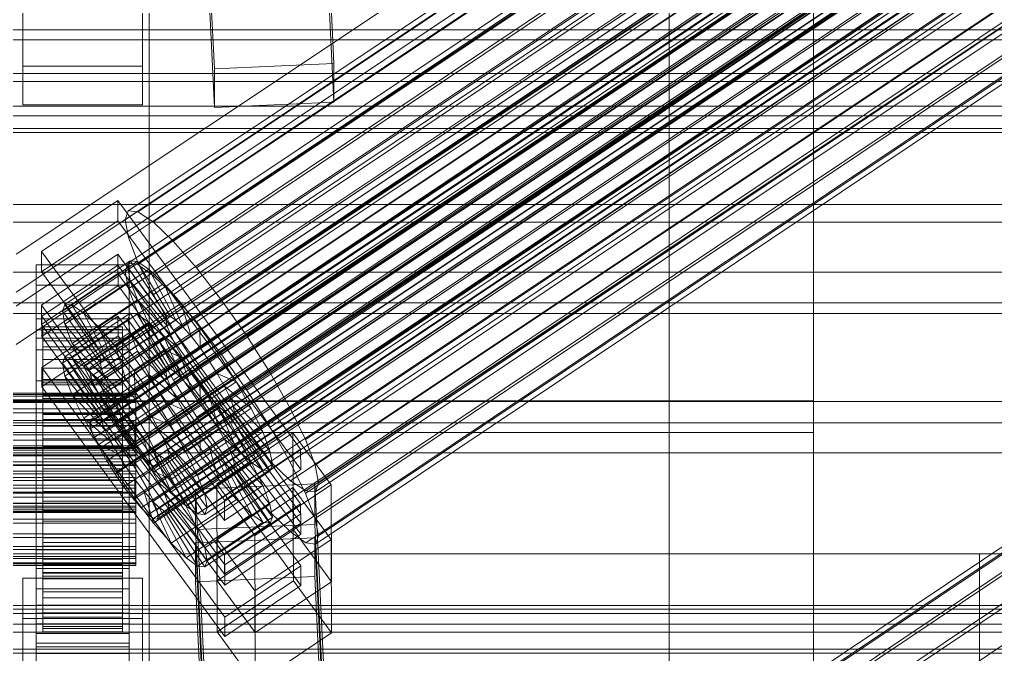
# Model space of a CAD drawing. Header units: millimetres. Extents: x -1970 to 34302, y -65268 to 6837.
# Drawn here: x 130.5 to 277.4, y -33015.2 to -32919.6 of the extents above; entities that cross this region are included whole.
import ezdxf

# ---------------------------------------------------------------- set-up
doc = ezdxf.new("R2010")
doc.units = ezdxf.units.MM
for name, color, linetype, lineweight in [('frontal_adapter-mix', 7, 'Continuous', 0), ('frontal_C01', 7, 'Continuous', 0), ('frontal_C01-mix', 7, 'Continuous', 0), ('frontal_C02', 7, 'Continuous', 0), ('frontal_mezcladora', 7, 'Continuous', 0)]:
    doc.layers.add(name, color=color, linetype=linetype, lineweight=lineweight)

msp = doc.modelspace()

# ---------------------------------------------------------------- linework, layer by layer
at = {"layer": 'frontal_adapter-mix'}
for p, q in [((-150, -33000), (150, -33000)), ((150, -33000), (150, -33050))]:
    msp.add_line(p, q, dxfattribs=at)
at = {"layer": 'frontal_C01'}
for p, q in [((250, -35586.788), (250, -32681.31)), ((250, -32686.07), (250, -35591.549)), ((146.872, -32948.396), (331.181, -32825.398)), ((148.32, -32948.511), (332.629, -32825.513)), ((146.383, -32949.722), (330.692, -32826.724)), ((150.629, -32950.058), (334.938, -32827.06)), ((141.045, -32972.355), (354.844, -32829.677)), ((141.218, -32971.885), (355.017, -32829.207)), ((141.731, -32971.926), (355.53, -32829.248)), ((142.549, -32972.474), (356.348, -32829.796)), ((146.887, -32952.398), (331.197, -32829.4)), ((153.641, -32952.933), (337.95, -32829.935)), ((141.224, -32973.303), (355.022, -32830.625)), ((143.617, -32973.493), (357.415, -32830.815)), ((141.742, -32974.665), (355.541, -32831.987)), ((144.861, -32974.912), (358.659, -32832.235)), ((142.565, -32976.348), (356.363, -32833.67)), ((359.995, -32833.958), (146.196, -32976.636)), ((148.35, -32956.242), (332.659, -32833.244)), ((157.152, -32956.94), (341.461, -32833.942)), ((143.635, -32978.238), (357.434, -32835.56)), ((147.533, -32978.547), (361.332, -32835.869)), ((144.881, -32980.205), (358.68, -32837.527)), ((148.779, -32980.514), (362.578, -32837.836)), ((150.672, -32960.992), (334.981, -32837.994)), ((345.231, -32838.806), (160.922, -32961.805)), ((146.218, -32982.115), (360.017, -32839.437)), ((149.85, -32982.403), (363.648, -32839.725)), ((147.554, -32983.839), (361.352, -32841.161)), ((150.672, -32984.086), (364.471, -32841.408)), ((148.798, -32985.258), (362.596, -32842.58)), ((151.191, -32985.448), (364.989, -32842.77)), ((153.694, -32966.324), (338.003, -32843.326)), ((149.865, -32986.277), (363.664, -32843.599)), ((150.683, -32986.825), (364.482, -32844.148)), ((151.196, -32986.866), (364.995, -32844.188)), ((151.369, -32986.396), (365.168, -32843.718)), ((164.693, -32967.196), (349.002, -32844.198)), ((157.211, -32971.875), (341.52, -32848.877)), ((168.21, -32972.747), (352.519, -32849.749)), ((160.982, -32977.267), (345.291, -32854.269)), ((171.232, -32978.08), (355.541, -32855.081)), ((164.752, -32982.132), (349.061, -32859.134)), ((173.554, -32982.83), (357.863, -32859.831)), ((168.263, -32986.138), (352.572, -32863.14)), ((175.016, -32986.674), (359.326, -32863.675)), ((171.275, -32989.013), (355.584, -32866.015)), ((175.521, -32989.35), (359.83, -32866.352)), ((173.584, -32990.561), (357.893, -32867.563)), ((175.032, -32990.675), (359.341, -32867.677)), ((228.298, -32889.321), (130, -32954.92)), ((228.298, -33070.972), (228.298, -32889.321)), ((130, -32960.639), (228.298, -32895.04)), ((228.298, -32895.04), (228.298, -33076.691)), ((425, -32922.624), (-425, -32922.624)), ((450, -32928.902), (-450, -32928.902)), ((-425, -32934.055), (425, -32934.055)), ((133.809, -32954.495), (145.277, -32946.842)), ((145.277, -32946.842), (145.289, -32949.886)), ((145.277, -32946.842), (172.809, -32984.286)), ((146.383, -32949.722), (146.872, -32948.396)), ((146.872, -32948.396), (148.32, -32948.511)), ((148.32, -32948.511), (150.629, -32950.058)), ((450, -32950.066), (-450, -32950.066)), ((145.289, -32949.886), (133.821, -32957.539)), ((172.821, -32987.329), (145.289, -32949.886)), ((146.887, -32952.398), (146.383, -32949.722)), ((150.629, -32950.058), (153.641, -32952.933)), ((148.35, -32956.242), (146.887, -32952.398)), ((153.641, -32952.933), (157.152, -32956.94)), ((133.821, -32957.539), (133.809, -32954.495)), ((161.341, -32991.939), (133.809, -32954.495)), ((137.313, -32962.469), (147.143, -32955.909)), ((138.396, -32962.555), (148.226, -32955.995)), ((147.143, -32955.909), (146.777, -32956.901)), ((148.226, -32955.995), (147.143, -32955.909)), ((147.143, -32955.909), (152.686, -32964.232)), ((149.953, -32957.153), (148.226, -32955.995)), ((148.226, -32955.995), (153.199, -32964.273)), ((150.672, -32960.992), (148.35, -32956.242)), ((133, -32959.577), (133, -32956.533)), ((133, -32956.533), (147, -32956.533)), ((133, -33002.256), (133, -32956.533)), ((133.821, -32957.539), (161.353, -32994.983)), ((133.847, -32964.235), (145.315, -32956.582)), ((136.948, -32963.461), (146.777, -32956.901)), ((140.123, -32963.713), (149.953, -32957.153)), ((145.315, -32956.582), (145.327, -32959.626)), ((145.315, -32956.582), (172.847, -32994.026)), ((146.777, -32956.901), (152.513, -32964.702)), ((146.777, -32956.901), (147.155, -32958.903)), ((147, -32956.533), (147, -32959.577)), ((147, -32956.533), (147, -33002.256)), ((152.207, -32959.303), (149.953, -32957.153)), ((149.953, -32957.153), (154.017, -32964.821)), ((157.152, -32956.94), (160.922, -32961.805)), ((137.325, -32965.463), (147.155, -32958.903)), ((142.377, -32965.863), (152.207, -32959.303)), ((147.155, -32958.903), (152.692, -32965.65)), ((147.155, -32958.903), (148.249, -32961.778)), ((154.833, -32962.3), (152.207, -32959.303)), ((152.207, -32959.303), (155.085, -32965.84)), ((147, -32959.577), (133, -32959.577)), ((133, -32959.577), (133, -33005.299)), ((145.327, -32959.626), (133.859, -32967.279)), ((172.859, -32997.07), (145.327, -32959.626)), ((147, -33005.299), (147, -32959.577)), ((-450, -32962.241), (450, -32962.241)), ((138.419, -32968.338), (148.249, -32961.778)), ((145.003, -32968.86), (154.833, -32962.3)), ((148.249, -32961.778), (153.21, -32967.012)), ((148.249, -32961.778), (149.985, -32965.331)), ((153.694, -32966.324), (150.672, -32960.992)), ((157.653, -32965.939), (154.833, -32962.3)), ((154.833, -32962.3), (156.329, -32967.259)), ((160.922, -32961.805), (164.693, -32967.196)), ((136.948, -32963.461), (137.313, -32962.469)), ((142.683, -32971.262), (136.948, -32963.461)), ((137.325, -32965.463), (136.948, -32963.461)), ((142.856, -32970.792), (137.313, -32962.469)), ((137.313, -32962.469), (138.396, -32962.555)), ((143.369, -32970.832), (138.396, -32962.555)), ((138.396, -32962.555), (140.123, -32963.713)), ((144.188, -32971.381), (140.123, -32963.713)), ((140.123, -32963.713), (142.377, -32965.863)), ((133.859, -32967.279), (133.847, -32964.235)), ((161.379, -33001.679), (133.847, -32964.235)), ((152.513, -32964.702), (142.683, -32971.262)), ((152.686, -32964.232), (142.856, -32970.792)), ((153.199, -32964.273), (143.369, -32970.832)), ((154.017, -32964.821), (144.188, -32971.381)), ((152.513, -32964.702), (152.686, -32964.232)), ((152.692, -32965.65), (152.513, -32964.702)), ((152.686, -32964.232), (153.199, -32964.273)), ((153.199, -32964.273), (154.017, -32964.821)), ((154.017, -32964.821), (155.085, -32965.84)), ((133, -32969.317), (133, -32966.273)), ((133, -32966.273), (147, -32966.273)), ((133, -33011.996), (133, -32966.273)), ((134, -32975.844), (134, -32965.855)), ((134, -32965.855), (134, -32966.268)), ((134, -32965.855), (146, -32965.855)), ((134, -32966.735), (134, -32965.855)), ((134, -32976.04), (134, -32966.268)), ((134, -32966.268), (134, -32967.947)), ((134, -32966.268), (146, -32966.268)), ((134, -32976.261), (134, -32966.735)), ((134, -32966.735), (146, -32966.735)), ((134, -32968.849), (134, -32966.735)), ((142.862, -32972.21), (137.325, -32965.463)), ((138.419, -32968.338), (137.325, -32965.463)), ((140.156, -32971.891), (149.985, -32965.331)), ((145.255, -32972.4), (142.377, -32965.863)), ((142.377, -32965.863), (145.003, -32968.86)), ((152.692, -32965.65), (142.862, -32972.21)), ((155.085, -32965.84), (145.255, -32972.4)), ((146, -32966.268), (146, -32965.855)), ((146, -32965.855), (146, -32975.844)), ((146, -32965.855), (146, -32966.735)), ((146, -32967.947), (146, -32966.268)), ((146, -32966.268), (146, -32976.04)), ((146, -32966.735), (146, -32976.261)), ((146, -32966.735), (146, -32968.849)), ((147, -32966.273), (147, -32969.317)), ((147, -32966.273), (147, -33011.996)), ((157.653, -32965.939), (147.823, -32972.499)), ((149.985, -32965.331), (154.033, -32968.695)), ((149.985, -32965.331), (152.246, -32969.32)), ((153.21, -32967.012), (152.692, -32965.65)), ((157.211, -32971.875), (153.694, -32966.324)), ((155.085, -32965.84), (156.329, -32967.259)), ((157.665, -32968.983), (157.653, -32965.939)), ((160.474, -32969.972), (157.653, -32965.939)), ((133.859, -32967.279), (161.391, -33004.723)), ((134, -32976.835), (134, -32967.947)), ((134, -32967.947), (134, -32970.776)), ((134, -32967.947), (146, -32967.947)), ((153.21, -32967.012), (143.38, -32973.572)), ((146, -32970.776), (146, -32967.947)), ((146, -32967.947), (146, -32976.835)), ((156.329, -32967.259), (146.499, -32973.819)), ((154.033, -32968.695), (153.21, -32967.012)), ((156.329, -32967.259), (157.665, -32968.983)), ((164.693, -32967.196), (168.21, -32972.747)), ((147, -32969.317), (133, -32969.317)), ((133, -32969.317), (133, -33015.039)), ((134, -32977.262), (134, -32968.849)), ((134, -32968.849), (146, -32968.849)), ((134, -32972.052), (134, -32968.849)), ((143.38, -32973.572), (138.419, -32968.338)), ((140.156, -32971.891), (138.419, -32968.338)), ((142.416, -32975.88), (152.246, -32969.32)), ((154.033, -32968.695), (144.203, -32975.255)), ((146.499, -32973.819), (145.003, -32968.86)), ((145.003, -32968.86), (147.823, -32972.499)), ((146, -32968.849), (146, -32977.262)), ((146, -32968.849), (146, -32972.052)), ((147, -33015.039), (147, -32969.317)), ((147.835, -32975.543), (157.665, -32968.983)), ((152.246, -32969.32), (155.103, -32970.584)), ((152.246, -32969.32), (154.877, -32973.472)), ((155.103, -32970.584), (154.033, -32968.695)), ((157.665, -32968.983), (159.001, -32970.893)), ((134, -32978.175), (134, -32970.776)), ((134, -32970.776), (134, -32974.563)), ((134, -32970.776), (146, -32970.776)), ((142.856, -32970.792), (142.683, -32971.262)), ((143.369, -32970.832), (142.856, -32970.792)), ((144.188, -32971.381), (143.369, -32970.832)), ((155.103, -32970.584), (145.274, -32977.144)), ((146, -32974.563), (146, -32970.776)), ((146, -32970.776), (146, -32978.175)), ((159.001, -32970.893), (149.171, -32977.453)), ((150.644, -32976.532), (160.474, -32969.972)), ((156.35, -32972.551), (155.103, -32970.584)), ((160.474, -32969.972), (159.001, -32970.893)), ((159.001, -32970.893), (160.247, -32972.86)), ((163.105, -32974.125), (160.474, -32969.972)), ((134, -32978.779), (134, -32972.052)), ((134, -32972.052), (146, -32972.052)), ((134, -32976.125), (134, -32972.052)), ((144.203, -32975.255), (140.156, -32971.891)), ((142.416, -32975.88), (140.156, -32971.891)), ((141.045, -32972.355), (141.218, -32971.885)), ((141.224, -32973.303), (141.045, -32972.355)), ((141.218, -32971.885), (141.731, -32971.926)), ((141.731, -32971.926), (142.549, -32972.474)), ((142.549, -32972.474), (143.617, -32973.493)), ((142.683, -32971.262), (142.862, -32972.21)), ((142.862, -32972.21), (143.38, -32973.572)), ((145.255, -32972.4), (144.188, -32971.381)), ((146.499, -32973.819), (145.255, -32972.4)), ((146, -32972.052), (146, -32978.779)), ((146, -32972.052), (146, -32976.125)), ((156.35, -32972.551), (146.52, -32979.111)), ((147.823, -32972.499), (147.835, -32975.543)), ((147.823, -32972.499), (150.644, -32976.532)), ((154.877, -32973.472), (156.35, -32972.551)), ((157.686, -32974.462), (156.35, -32972.551)), ((160.982, -32977.267), (157.211, -32971.875)), ((141.742, -32974.665), (141.224, -32973.303)), ((143.38, -32973.572), (144.203, -32975.255)), ((143.617, -32973.493), (144.861, -32974.912)), ((145.047, -32980.032), (154.877, -32973.472)), ((147.835, -32975.543), (146.499, -32973.819)), ((160.247, -32972.86), (150.417, -32979.42)), ((153.275, -32980.685), (163.105, -32974.125)), ((154.877, -32973.472), (157.698, -32977.505)), ((163.105, -32974.125), (160.247, -32972.86)), ((160.247, -32972.86), (161.318, -32974.75)), ((165.365, -32978.113), (163.105, -32974.125)), ((168.21, -32972.747), (171.232, -32978.08)), ((134, -32979.969), (134, -32974.563)), ((134, -32974.563), (134, -32979.051)), ((134, -32974.563), (146, -32974.563)), ((142.565, -32976.348), (141.742, -32974.665)), ((144.203, -32975.255), (145.274, -32977.144)), ((144.861, -32974.912), (146.196, -32976.636)), ((146, -32979.051), (146, -32974.563)), ((146, -32974.563), (146, -32979.969)), ((149.171, -32977.453), (147.835, -32975.543)), ((157.686, -32974.462), (147.856, -32981.022)), ((161.318, -32974.75), (151.488, -32981.31)), ((157.698, -32977.505), (157.686, -32974.462)), ((159.022, -32976.185), (157.686, -32974.462)), ((165.365, -32978.113), (161.318, -32974.75)), ((161.318, -32974.75), (162.14, -32976.433)), ((-148, -32975.844), (148, -32975.844)), ((-148, -32976.04), (148, -32976.04)), ((-148, -32976.261), (148, -32976.261)), ((-148, -32976.835), (148, -32976.835)), ((134, -32976.04), (134, -32975.844)), ((146, -32975.844), (134, -32975.844)), ((134, -32975.844), (134, -32976.261)), ((134, -32976.835), (134, -32976.04)), ((146, -32976.04), (134, -32976.04)), ((134, -32980.709), (134, -32976.125)), ((134, -32976.125), (146, -32976.125)), ((134, -32980.793), (134, -32976.125)), ((146, -32976.261), (134, -32976.261)), ((134, -32976.261), (134, -32977.262)), ((134, -32978.175), (134, -32976.835)), ((146, -32976.835), (134, -32976.835)), ((145.274, -32977.144), (142.416, -32975.88)), ((145.047, -32980.032), (142.416, -32975.88)), ((143.635, -32978.238), (142.565, -32976.348)), ((146, -32975.844), (146, -32976.04)), ((146, -32976.261), (146, -32975.844)), ((146, -32976.04), (146, -32976.835)), ((146, -32976.125), (146, -32980.709)), ((146, -32976.125), (146, -32980.793)), ((146, -32977.262), (146, -32976.261)), ((146, -32976.835), (146, -32978.175)), ((146.196, -32976.636), (147.533, -32978.547)), ((148, -32976.04), (148, -32975.844)), ((148, -32975.844), (148, -32976.261)), ((148, -32976.835), (148, -32976.04)), ((148, -32976.261), (148, -32977.262)), ((148, -32978.175), (148, -32976.835)), ((149.171, -32977.453), (150.644, -32976.532)), ((159.022, -32976.185), (149.192, -32982.745)), ((150.644, -32976.532), (153.275, -32980.685)), ((162.14, -32976.433), (152.311, -32982.993)), ((160.518, -32981.145), (159.022, -32976.185)), ((160.266, -32977.605), (159.022, -32976.185)), ((167.102, -32981.667), (162.14, -32976.433)), ((162.14, -32976.433), (162.659, -32977.795)), ((-148, -32977.262), (148, -32977.262)), ((-148, -32978.175), (148, -32978.175)), ((146, -32977.262), (134, -32977.262)), ((134, -32977.262), (134, -32978.779)), ((134, -32979.969), (134, -32978.175)), ((146, -32978.175), (134, -32978.175)), ((144.881, -32980.205), (143.635, -32978.238)), ((145.274, -32977.144), (146.52, -32979.111)), ((146, -32978.779), (146, -32977.262)), ((146, -32978.175), (146, -32979.969)), ((147.868, -32984.065), (157.698, -32977.505)), ((148, -32977.262), (148, -32978.779)), ((148, -32979.969), (148, -32978.175)), ((150.417, -32979.42), (149.171, -32977.453)), ((160.266, -32977.605), (150.436, -32984.165)), ((162.659, -32977.795), (152.829, -32984.355)), ((155.535, -32984.673), (165.365, -32978.113)), ((157.698, -32977.505), (160.518, -32981.145)), ((163.144, -32984.141), (160.266, -32977.605)), ((161.333, -32978.624), (160.266, -32977.605)), ((164.752, -32982.132), (160.982, -32977.267)), ((168.196, -32984.542), (162.659, -32977.795)), ((162.659, -32977.795), (162.837, -32978.743)), ((167.102, -32981.667), (165.365, -32978.113)), ((171.232, -32978.08), (173.554, -32982.83)), ((-148, -32978.779), (148, -32978.779)), ((-148, -32979.969), (148, -32979.969)), ((146, -32978.779), (134, -32978.779)), ((134, -32978.779), (134, -32980.709)), ((134, -32979.051), (134, -32982.094)), ((146, -32979.051), (134, -32979.051)), ((134, -32979.051), (134, -32983.932)), ((134, -32982.094), (134, -32979.969)), ((146, -32979.969), (134, -32979.969)), ((146.52, -32979.111), (145.047, -32980.032)), ((146, -32980.709), (146, -32978.779)), ((146, -32982.094), (146, -32979.051)), ((146, -32983.932), (146, -32979.051)), ((146, -32979.969), (146, -32982.094)), ((146.52, -32979.111), (147.856, -32981.022)), ((147.533, -32978.547), (148.779, -32980.514)), ((148, -32978.779), (148, -32980.709)), ((148, -32982.094), (148, -32979.969)), ((151.488, -32981.31), (150.417, -32979.42)), ((150.417, -32979.42), (153.275, -32980.685)), ((161.333, -32978.624), (151.503, -32985.184)), ((162.151, -32979.172), (152.321, -32985.732)), ((162.664, -32979.213), (152.835, -32985.773)), ((162.837, -32978.743), (153.008, -32985.303)), ((165.397, -32986.292), (161.333, -32978.624)), ((162.151, -32979.172), (161.333, -32978.624)), ((167.125, -32987.45), (162.151, -32979.172)), ((162.664, -32979.213), (162.151, -32979.172)), ((162.837, -32978.743), (162.664, -32979.213)), ((168.208, -32987.536), (162.664, -32979.213)), ((168.573, -32986.544), (162.837, -32978.743)), ((-148, -32980.709), (148, -32980.709)), ((146, -32980.709), (134, -32980.709)), ((134, -32980.709), (134, -32982.92)), ((134, -32982.92), (134, -32980.793)), ((134, -32980.793), (146, -32980.793)), ((134, -32985.736), (134, -32980.793)), ((146.218, -32982.115), (144.881, -32980.205)), ((147.868, -32984.065), (145.047, -32980.032)), ((146, -32982.92), (146, -32980.709)), ((146, -32980.793), (146, -32982.92)), ((146, -32980.793), (146, -32985.736)), ((147.856, -32981.022), (147.868, -32984.065)), ((147.856, -32981.022), (149.192, -32982.745)), ((148, -32980.709), (148, -32982.92)), ((148.779, -32980.514), (149.85, -32982.403)), ((150.688, -32987.704), (160.518, -32981.145)), ((152.311, -32982.993), (151.488, -32981.31)), ((151.488, -32981.31), (155.535, -32984.673)), ((153.275, -32980.685), (155.535, -32984.673)), ((160.518, -32981.145), (163.144, -32984.141)), ((148, -32982.094), (-148, -32982.094)), ((-148, -32982.92), (148, -32982.92)), ((134, -32982.094), (146, -32982.094)), ((134, -32984.407), (134, -32982.094)), ((146, -32982.92), (134, -32982.92)), ((134, -32982.92), (134, -32985.261)), ((146, -32982.094), (146, -32984.407)), ((146, -32985.261), (146, -32982.92)), ((147.554, -32983.839), (146.218, -32982.115)), ((148, -32984.407), (148, -32982.094)), ((148, -32982.92), (148, -32985.261)), ((149.192, -32982.745), (150.688, -32987.704)), ((149.192, -32982.745), (150.436, -32984.165)), ((149.85, -32982.403), (150.672, -32984.086)), ((157.272, -32988.226), (167.102, -32981.667)), ((160.19, -32989.466), (171.658, -32981.812)), ((168.263, -32986.138), (164.752, -32982.132)), ((168.196, -32984.542), (167.102, -32981.667)), ((171.658, -32981.812), (171.715, -32996.422)), ((171.658, -32981.812), (177.394, -32989.613)), ((173.554, -32982.83), (175.016, -32986.674)), ((-148, -32984.407), (148, -32984.407)), ((134, -32984.407), (134, -32983.932)), ((134, -32983.932), (134, -32988.875)), ((134, -32983.932), (146, -32983.932)), ((134, -32986.748), (134, -32984.407)), ((146, -32984.407), (134, -32984.407)), ((146, -32988.875), (146, -32983.932)), ((146, -32983.932), (146, -32984.407)), ((146, -32984.407), (146, -32986.748)), ((148.798, -32985.258), (147.554, -32983.839)), ((150.688, -32987.704), (147.868, -32984.065)), ((148, -32986.748), (148, -32984.407)), ((150.436, -32984.165), (153.314, -32990.701)), ((150.436, -32984.165), (151.503, -32985.184)), ((150.672, -32984.086), (151.191, -32985.448)), ((152.829, -32984.355), (152.311, -32982.993)), ((152.311, -32982.993), (157.272, -32988.226)), ((153.008, -32985.303), (152.829, -32984.355)), ((152.829, -32984.355), (158.366, -32991.102)), ((153.314, -32990.701), (163.144, -32984.141)), ((172.809, -32984.286), (161.341, -32991.939)), ((163.144, -32984.141), (165.397, -32986.292)), ((172.821, -32987.329), (172.809, -32984.286)), ((-148, -32985.261), (148, -32985.261)), ((134, -32985.261), (134, -32985.736)), ((146, -32985.261), (134, -32985.261)), ((134, -32985.261), (134, -32987.573)), ((134, -32985.736), (146, -32985.736)), ((134, -32990.617), (134, -32985.736)), ((146, -32985.736), (146, -32985.261)), ((146, -32987.573), (146, -32985.261)), ((146, -32985.736), (146, -32990.617)), ((148, -32985.261), (148, -32987.573)), ((149.865, -32986.277), (148.798, -32985.258)), ((151.191, -32985.448), (151.369, -32986.396)), ((151.503, -32985.184), (155.567, -32992.852)), ((151.503, -32985.184), (152.321, -32985.732)), ((152.321, -32985.732), (157.295, -32994.01)), ((152.321, -32985.732), (152.835, -32985.773)), ((152.835, -32985.773), (153.008, -32985.303)), ((152.835, -32985.773), (158.378, -32994.095)), ((153.008, -32985.303), (158.743, -32993.104)), ((155.535, -32984.673), (157.272, -32988.226)), ((158.366, -32991.102), (168.196, -32984.542)), ((168.573, -32986.544), (168.196, -32984.542)), ((-148, -32986.748), (148, -32986.748)), ((134, -32988.959), (134, -32986.748)), ((134, -32986.748), (134, -32988.875)), ((146, -32986.748), (134, -32986.748)), ((146, -32988.875), (146, -32986.748)), ((146, -32986.748), (146, -32988.959)), ((148, -32988.959), (148, -32986.748)), ((150.683, -32986.825), (149.865, -32986.277)), ((151.196, -32986.866), (150.683, -32986.825)), ((151.369, -32986.396), (151.196, -32986.866)), ((155.567, -32992.852), (165.397, -32986.292)), ((158.743, -32993.104), (168.573, -32986.544)), ((161.353, -32994.983), (172.821, -32987.329)), ((165.397, -32986.292), (167.125, -32987.45)), ((168.208, -32987.536), (168.573, -32986.544)), ((171.275, -32989.013), (168.263, -32986.138)), ((175.016, -32986.674), (175.521, -32989.35)), ((-148, -32987.573), (148, -32987.573)), ((134, -32987.573), (134, -32990.617)), ((146, -32987.573), (134, -32987.573)), ((134, -32987.573), (134, -32989.699)), ((146, -32990.617), (146, -32987.573)), ((146, -32989.699), (146, -32987.573)), ((148, -32987.573), (148, -32989.699)), ((153.314, -32990.701), (150.688, -32987.704)), ((157.272, -32988.226), (158.366, -32991.102)), ((157.295, -32994.01), (167.125, -32987.45)), ((158.378, -32994.095), (168.208, -32987.536)), ((167.125, -32987.45), (168.208, -32987.536)), ((-148, -32988.959), (148, -32988.959)), ((-148, -32989.699), (148, -32989.699)), ((134, -32988.875), (134, -32993.542)), ((134, -32988.875), (146, -32988.875)), ((134, -32990.888), (134, -32988.959)), ((134, -32988.959), (134, -32993.542)), ((146, -32988.959), (134, -32988.959)), ((134, -32989.699), (134, -32995.104)), ((146, -32989.699), (134, -32989.699)), ((134, -32989.699), (134, -32991.493)), ((146, -32993.542), (146, -32988.875)), ((146, -32993.542), (146, -32988.959)), ((146, -32988.959), (146, -32990.888)), ((146, -32995.104), (146, -32989.699)), ((146, -32991.493), (146, -32989.699)), ((148, -32990.888), (148, -32988.959)), ((148, -32989.699), (148, -32991.493)), ((156.962, -32990.295), (174.943, -32989.504)), ((156.962, -32996.384), (156.962, -32990.295)), ((159.83, -33049.437), (156.962, -32990.295)), ((160.247, -33004.076), (160.19, -32989.466)), ((165.926, -32997.266), (160.19, -32989.466)), ((177.394, -32989.613), (165.926, -32997.266)), ((173.584, -32990.561), (171.275, -32989.013)), ((174.943, -32989.504), (174.943, -32995.593)), ((174.943, -32989.504), (177.811, -33048.646)), ((175.521, -32989.35), (175.032, -32990.675)), ((177.451, -33004.223), (177.394, -32989.613)), ((-148, -32990.888), (148, -32990.888)), ((-148, -32991.493), (148, -32991.493)), ((134, -32990.617), (146, -32990.617)), ((134, -32995.104), (134, -32990.617)), ((134, -32992.406), (134, -32990.888)), ((134, -32990.888), (134, -32997.616)), ((146, -32990.888), (134, -32990.888)), ((134, -32991.493), (134, -32998.891)), ((146, -32991.493), (134, -32991.493)), ((134, -32991.493), (134, -32992.833)), ((146, -32990.617), (146, -32995.104)), ((146, -32997.616), (146, -32990.888)), ((146, -32990.888), (146, -32992.406)), ((146, -32998.891), (146, -32991.493)), ((146, -32992.833), (146, -32991.493)), ((148, -32992.406), (148, -32990.888)), ((148, -32991.493), (148, -32992.833)), ((155.567, -32992.852), (153.314, -32990.701)), ((158.366, -32991.102), (158.743, -32993.104)), ((175.032, -32990.675), (173.584, -32990.561)), ((-148, -32992.406), (148, -32992.406)), ((-148, -32992.833), (148, -32992.833)), ((134, -32993.407), (134, -32992.406)), ((134, -32992.406), (134, -33000.819)), ((146, -32992.406), (134, -32992.406)), ((134, -32992.833), (134, -33001.721)), ((146, -32992.833), (134, -32992.833)), ((134, -32992.833), (134, -32993.628)), ((146, -33000.819), (146, -32992.406)), ((146, -32992.406), (146, -32993.407)), ((146, -33001.721), (146, -32992.833)), ((146, -32993.628), (146, -32992.833)), ((148, -32993.407), (148, -32992.406)), ((148, -32992.833), (148, -32993.628)), ((157.295, -32994.01), (155.567, -32992.852)), ((158.743, -32993.104), (158.378, -32994.095)), ((161.341, -32991.939), (161.353, -32994.983)), ((-148, -32993.407), (148, -32993.407)), ((-148, -32993.628), (148, -32993.628)), ((-148, -32993.824), (148, -32993.824)), ((134, -32993.824), (134, -32993.407)), ((134, -32993.407), (134, -33002.932)), ((146, -32993.407), (134, -32993.407)), ((134, -32993.542), (134, -32997.616)), ((134, -32993.542), (146, -32993.542)), ((134, -32993.628), (134, -33003.399)), ((146, -32993.628), (134, -32993.628)), ((134, -32993.628), (134, -32993.824)), ((134, -32993.824), (134, -33003.812)), ((146, -32993.824), (134, -32993.824)), ((146, -33002.932), (146, -32993.407)), ((146, -32993.407), (146, -32993.824)), ((146, -32997.616), (146, -32993.542)), ((146, -33003.399), (146, -32993.628)), ((146, -32993.824), (146, -32993.628)), ((146, -33003.812), (146, -32993.824)), ((148, -32993.824), (148, -32993.407)), ((148, -32993.628), (148, -32993.824)), ((158.378, -32994.095), (157.295, -32994.01)), ((172.847, -32994.026), (161.379, -33001.679)), ((172.859, -32997.07), (172.847, -32994.026)), ((134, -32995.104), (146, -32995.104)), ((134, -32998.891), (134, -32995.104)), ((146, -32995.104), (146, -32998.891)), ((174.943, -32995.593), (156.962, -32996.384)), ((177.811, -33054.735), (174.943, -32995.593)), ((134, -32997.616), (134, -33000.819)), ((134, -32997.616), (146, -32997.616)), ((146, -33000.819), (146, -32997.616)), ((159.83, -33055.526), (156.962, -32996.384)), ((171.715, -32996.422), (160.247, -33004.076)), ((161.391, -33004.723), (172.859, -32997.07)), ((165.926, -32997.266), (165.983, -33011.876)), ((177.451, -33004.223), (171.715, -32996.422)), ((134, -32998.891), (146, -32998.891)), ((134, -33001.721), (134, -32998.891)), ((146, -32998.891), (146, -33001.721)), ((133, -33014.047), (133, -32999.437)), ((133, -32999.437), (147, -32999.437)), ((133, -33008.963), (133, -32999.437)), ((147, -32999.437), (147, -33014.047)), ((147, -32999.437), (147, -33008.963)), ((134, -33000.819), (134, -33002.932)), ((134, -33000.819), (146, -33000.819)), ((134, -33001.721), (146, -33001.721)), ((134, -33003.399), (134, -33001.721)), ((146, -33002.932), (146, -33000.819)), ((146, -33001.721), (146, -33003.399)), ((161.379, -33001.679), (161.391, -33004.723)), ((147, -33002.256), (133, -33002.256)), ((133, -33002.256), (133, -33005.299)), ((134, -33002.932), (134, -33003.812)), ((134, -33002.932), (146, -33002.932)), ((134, -33003.399), (146, -33003.399)), ((134, -33003.812), (134, -33003.399)), ((146, -33003.812), (146, -33002.932)), ((146, -33003.399), (146, -33003.812)), ((147, -33005.299), (147, -33002.256)), ((131, -33009.786), (131, -33003.699)), ((131, -33003.699), (149, -33003.699)), ((131, -33049.04), (131, -33003.699)), ((134, -33003.812), (146, -33003.812)), ((149, -33003.699), (149, -33009.786)), ((149, -33003.699), (149, -33049.04)), ((160.247, -33004.076), (165.983, -33011.876)), ((165.983, -33011.876), (177.451, -33004.223)), ((133, -33005.299), (147, -33005.299)), ((-311.15, -33007.822), (311.15, -33007.822)), ((-311.15, -33008.375), (311.15, -33008.375)), ((-311.15, -33008.999), (311.15, -33008.999)), ((147, -33008.963), (133, -33008.963)), ((133, -33008.963), (133, -33023.573)), ((147, -33023.573), (147, -33008.963)), ((-311.15, -33010.618), (311.15, -33010.618)), ((149, -33009.786), (131, -33009.786)), ((131, -33055.128), (131, -33009.786)), ((149, -33055.128), (149, -33009.786)), ((-311.15, -33011.824), (311.15, -33011.824)), ((147, -33011.996), (133, -33011.996)), ((133, -33011.996), (133, -33015.039)), ((147, -33015.039), (147, -33011.996)), ((-311.15, -33014.401), (311.15, -33014.401)), ((147, -33014.047), (133, -33014.047)), ((133, -33014.047), (133, -33023.573)), ((133, -33015.039), (147, -33015.039)), ((147, -33023.573), (147, -33014.047))]:
    msp.add_line(p, q, dxfattribs=at)
at = {"layer": 'frontal_C01-mix'}
for p, q in [((150, -32744.944), (150, -33000)), ((150, -33000), (-150, -33000))]:
    msp.add_line(p, q, dxfattribs=at)
at = {"layer": 'frontal_C02'}
for p, q in [((146.872, -32956.276), (331.181, -32832.792)), ((148.32, -32956.473), (332.629, -32832.989)), ((146.383, -32957.519), (330.692, -32834.035)), ((150.629, -32958.097), (334.938, -32834.613)), ((141.045, -32980.242), (354.844, -32837.001)), ((141.218, -32979.802), (355.017, -32836.56)), ((141.731, -32979.872), (355.53, -32836.63)), ((142.549, -32980.447), (356.348, -32837.206)), ((146.887, -32960.119), (331.197, -32836.635)), ((141.224, -32981.163), (355.022, -32837.922)), ((143.617, -32981.489), (357.415, -32838.247)), ((153.641, -32961.037), (337.95, -32837.553)), ((141.742, -32982.502), (355.541, -32839.261)), ((144.861, -32982.926), (358.659, -32839.685)), ((148.35, -32963.896), (332.659, -32840.412)), ((142.565, -32984.167), (356.363, -32840.925)), ((359.995, -32841.419), (146.196, -32984.661)), ((157.152, -32965.093), (341.461, -32841.609)), ((143.635, -32986.045), (357.434, -32842.803)), ((147.533, -32986.575), (361.332, -32843.333)), ((144.881, -32988.007), (358.68, -32844.766)), ((148.779, -32988.537), (362.578, -32845.296)), ((150.672, -32968.595), (334.981, -32845.111)), ((146.218, -32989.921), (360.017, -32846.68)), ((149.85, -32990.415), (363.648, -32847.174)), ((345.231, -32846.505), (160.922, -32969.989)), ((147.554, -32991.656), (361.352, -32848.415)), ((150.672, -32992.08), (364.471, -32848.839)), ((148.798, -32993.093), (362.596, -32849.852)), ((151.191, -32993.419), (364.989, -32850.177)), ((153.694, -32973.895), (338.003, -32850.411)), ((149.865, -32994.135), (363.664, -32850.894)), ((150.683, -32994.711), (364.482, -32851.469)), ((151.196, -32994.78), (364.995, -32851.539)), ((151.369, -32994.34), (365.168, -32851.098)), ((164.693, -32975.39), (349.002, -32851.906)), ((157.211, -32979.434), (341.52, -32855.95)), ((168.21, -32980.93), (352.519, -32857.446)), ((160.982, -32984.836), (345.291, -32861.352)), ((171.232, -32986.23), (355.541, -32862.746)), ((164.752, -32989.732), (349.061, -32866.248)), ((174.943, -32866.808), (177.811, -32926.185)), ((159.83, -32926.979), (156.962, -32867.603)), ((173.554, -32990.928), (357.863, -32867.444)), ((168.263, -32993.788), (352.572, -32870.304)), ((175.016, -32994.706), (359.326, -32871.222)), ((177.811, -32932.031), (174.943, -32872.655)), ((159.83, -32932.826), (156.962, -32873.449)), ((171.275, -32996.728), (355.584, -32873.244)), ((175.521, -32997.305), (359.83, -32873.821)), ((173.584, -32998.352), (357.893, -32874.868)), ((175.032, -32998.549), (359.341, -32875.065)), ((131, -32926.581), (131, -32881.059)), ((149, -32881.059), (149, -32926.581)), ((131, -32932.426), (131, -32886.905)), ((149, -32932.426), (149, -32886.905)), ((228.298, -32896.881), (130, -32962.739)), ((228.298, -33027.666), (228.298, -32896.881)), ((130, -32968.48), (228.298, -32902.622)), ((228.298, -32902.622), (228.298, -33033.407)), ((-425, -32921.124), (425, -32921.124)), ((149, -32926.581), (131, -32926.581)), ((131, -32926.581), (131, -32932.426)), ((149, -32932.426), (149, -32926.581)), ((177.811, -32926.185), (159.83, -32926.979)), ((159.83, -32926.979), (159.83, -32932.826)), ((177.811, -32932.031), (177.811, -32926.185)), ((300, -32927.714), (-300, -32927.714)), ((425, -32932.6), (-425, -32932.6)), ((131, -32932.426), (149, -32932.426)), ((159.83, -32932.826), (177.811, -32932.031)), ((425, -32935.971), (-425, -32935.971)), ((300, -32936.569), (-300, -32936.569)), ((-425, -32947.447), (425, -32947.447)), ((133.809, -32962.591), (145.277, -32954.908)), ((145.277, -32954.908), (145.289, -32957.831)), ((145.277, -32954.908), (172.809, -32992.501)), ((146.383, -32957.519), (146.872, -32956.276)), ((146.872, -32956.276), (148.32, -32956.473)), ((148.32, -32956.473), (150.629, -32958.097)), ((300, -32957.599), (-300, -32957.599)), ((145.289, -32957.831), (133.821, -32965.514)), ((172.821, -32995.424), (145.289, -32957.831)), ((146.887, -32960.119), (146.383, -32957.519)), ((150.629, -32958.097), (153.641, -32961.037)), ((148.35, -32963.896), (146.887, -32960.119)), ((153.641, -32961.037), (157.152, -32965.093)), ((133.821, -32965.514), (133.809, -32962.591)), ((161.341, -33000.184), (133.809, -32962.591)), ((137.313, -32970.383), (147.143, -32963.797)), ((147.143, -32963.797), (146.777, -32964.727)), ((146.872, -33087.061), (331.181, -32963.577)), ((148.226, -32963.944), (147.143, -32963.797)), ((147.143, -32963.797), (152.686, -32972.118)), ((148.32, -33087.258), (332.629, -32963.774)), ((300, -32963.86), (-300, -32963.86)), ((133, -32967.561), (133, -32964.638)), ((133, -32964.638), (147, -32964.638)), ((133, -33010.542), (133, -32964.638)), ((133.847, -32971.944), (145.315, -32964.26)), ((136.948, -32971.313), (146.777, -32964.727)), ((138.396, -32970.53), (148.226, -32963.944)), ((140.123, -32971.745), (149.953, -32965.159)), ((145.315, -32964.26), (145.327, -32967.183)), ((145.315, -32964.26), (172.847, -33001.853)), ((146.383, -33088.305), (330.692, -32964.821)), ((146.777, -32964.727), (152.513, -32972.559)), ((146.777, -32964.727), (147.155, -32966.671)), ((147, -32964.638), (147, -32967.561)), ((147, -32964.638), (147, -33010.542)), ((149.953, -32965.159), (148.226, -32963.944)), ((148.226, -32963.944), (153.199, -32972.188)), ((150.672, -32968.595), (148.35, -32963.896)), ((152.207, -32967.358), (149.953, -32965.159)), ((149.953, -32965.159), (154.017, -32972.763)), ((157.152, -32965.093), (160.922, -32969.989)), ((133.821, -32965.514), (161.353, -33003.107)), ((137.325, -32973.257), (147.155, -32966.671)), ((147.155, -32966.671), (152.692, -32973.48)), ((147.155, -32966.671), (148.249, -32969.497)), ((150.629, -33088.882), (334.938, -32965.398)), ((147, -32967.561), (133, -32967.561)), ((133, -32967.561), (133, -33013.465)), ((145.327, -32967.183), (133.859, -32974.867)), ((142.377, -32973.944), (152.207, -32967.358)), ((172.859, -33004.776), (145.327, -32967.183)), ((146.887, -33090.904), (331.197, -32967.42)), ((147, -33013.465), (147, -32967.561)), ((154.833, -32970.392), (152.207, -32967.358)), ((152.207, -32967.358), (155.085, -32973.805)), ((138.419, -32976.083), (148.249, -32969.497)), ((148.249, -32969.497), (153.21, -32974.818)), ((148.249, -32969.497), (149.985, -32973.012)), ((153.694, -32973.895), (150.672, -32968.595)), ((153.641, -33091.822), (337.95, -32968.338)), ((136.948, -32971.313), (137.313, -32970.383)), ((142.856, -32978.704), (137.313, -32970.383)), ((137.313, -32970.383), (138.396, -32970.53)), ((143.369, -32978.774), (138.396, -32970.53)), ((138.396, -32970.53), (140.123, -32971.745)), ((145.003, -32976.978), (154.833, -32970.392)), ((148.35, -33094.682), (332.659, -32971.198)), ((157.653, -32974.055), (154.833, -32970.392)), ((154.833, -32970.392), (156.329, -32975.243)), ((160.922, -32969.989), (164.693, -32975.39)), ((133.859, -32974.867), (133.847, -32971.944)), ((161.379, -33009.537), (133.847, -32971.944)), ((142.683, -32979.145), (136.948, -32971.313)), ((137.325, -32973.257), (136.948, -32971.313)), ((144.188, -32979.349), (140.123, -32971.745)), ((140.123, -32971.745), (142.377, -32973.944)), ((152.513, -32972.559), (142.683, -32979.145)), ((152.686, -32972.118), (142.856, -32978.704)), ((153.199, -32972.188), (143.369, -32978.774)), ((152.513, -32972.559), (152.686, -32972.118)), ((152.692, -32973.48), (152.513, -32972.559)), ((152.686, -32972.118), (153.199, -32972.188)), ((153.199, -32972.188), (154.017, -32972.763)), ((133, -32976.913), (133, -32973.991)), ((133, -32973.991), (147, -32973.991)), ((133, -33019.895), (133, -32973.991)), ((134, -32983.777), (134, -32973.783)), ((134, -32973.783), (134, -32974.259)), ((134, -32973.783), (146, -32973.783)), ((134, -32974.601), (134, -32973.783)), ((142.862, -32980.066), (137.325, -32973.257)), ((138.419, -32976.083), (137.325, -32973.257)), ((140.156, -32979.598), (149.985, -32973.012)), ((145.255, -32980.391), (142.377, -32973.944)), ((142.377, -32973.944), (145.003, -32976.978)), ((152.692, -32973.48), (142.862, -32980.066)), ((154.017, -32972.763), (144.188, -32979.349)), ((155.085, -32973.805), (145.255, -32980.391)), ((146, -32974.259), (146, -32973.783)), ((146, -32973.783), (146, -32983.777)), ((146, -32973.783), (146, -32974.601)), ((147, -32973.991), (147, -32976.913)), ((147, -32973.991), (147, -33019.895)), ((157.653, -32974.055), (147.823, -32980.64)), ((149.985, -32973.012), (154.033, -32976.483)), ((149.985, -32973.012), (152.246, -32976.976)), ((153.21, -32974.818), (152.692, -32973.48)), ((157.211, -32979.434), (153.694, -32973.895)), ((154.017, -32972.763), (155.085, -32973.805)), ((155.085, -32973.805), (156.329, -32975.243)), ((157.665, -32976.977), (157.653, -32974.055)), ((160.474, -32978.095), (157.653, -32974.055)), ((133.859, -32974.867), (161.391, -33012.459)), ((134, -32984.002), (134, -32974.259)), ((134, -32974.259), (134, -32975.996)), ((134, -32974.259), (146, -32974.259)), ((134, -32984.164), (134, -32974.601)), ((134, -32974.601), (146, -32974.601)), ((134, -32976.657), (134, -32974.601)), ((153.21, -32974.818), (143.38, -32981.404)), ((146, -32975.996), (146, -32974.259)), ((146, -32974.259), (146, -32984.002)), ((146, -32974.601), (146, -32984.164)), ((146, -32974.601), (146, -32976.657)), ((156.329, -32975.243), (146.499, -32981.828)), ((154.033, -32976.483), (153.21, -32974.818)), ((156.329, -32975.243), (157.665, -32976.977)), ((164.693, -32975.39), (168.21, -32980.93)), ((250, -32976.99), (-250, -32976.99)), ((147, -32976.913), (133, -32976.913)), ((133, -32976.913), (133, -33022.817)), ((134, -32984.825), (134, -32975.996)), ((134, -32975.996), (134, -32978.877)), ((134, -32975.996), (146, -32975.996)), ((134, -32985.138), (134, -32976.657)), ((134, -32976.657), (146, -32976.657)), ((134, -32979.812), (134, -32976.657)), ((143.38, -32981.404), (138.419, -32976.083)), ((140.156, -32979.598), (138.419, -32976.083)), ((142.416, -32983.562), (152.246, -32976.976)), ((154.033, -32976.483), (144.203, -32983.069)), ((146.499, -32981.828), (145.003, -32976.978)), ((145.003, -32976.978), (147.823, -32980.64)), ((146, -32978.877), (146, -32975.996)), ((146, -32975.996), (146, -32984.825)), ((146, -32976.657), (146, -32985.138)), ((146, -32976.657), (146, -32979.812)), ((147, -33022.817), (147, -32976.913)), ((147.835, -32983.563), (157.665, -32976.977)), ((150.672, -33099.38), (334.981, -32975.896)), ((152.246, -32976.976), (155.103, -32978.361)), ((152.246, -32976.976), (154.877, -32981.12)), ((155.103, -32978.361), (154.033, -32976.483)), ((157.665, -32976.977), (159.001, -32978.891)), ((250, -35767.535), (250, -32976.99)), ((250, -32981.769), (250, -32976.99)), ((300, -32977.08), (-300, -32977.08)), ((155.103, -32978.361), (145.274, -32984.947)), ((150.644, -32984.681), (160.474, -32978.095)), ((156.35, -32980.324), (155.103, -32978.361)), ((160.474, -32978.095), (159.001, -32978.891)), ((163.105, -32982.239), (160.474, -32978.095)), ((134, -32986.19), (134, -32978.877)), ((134, -32978.877), (134, -32982.705)), ((134, -32978.877), (146, -32978.877)), ((134, -32986.633), (134, -32979.812)), ((134, -32979.812), (146, -32979.812)), ((134, -32983.85), (134, -32979.812)), ((144.203, -32983.069), (140.156, -32979.598)), ((142.416, -32983.562), (140.156, -32979.598)), ((141.045, -32980.242), (141.218, -32979.802)), ((141.218, -32979.802), (141.731, -32979.872)), ((141.731, -32979.872), (142.549, -32980.447)), ((142.856, -32978.704), (142.683, -32979.145)), ((142.683, -32979.145), (142.862, -32980.066)), ((143.369, -32978.774), (142.856, -32978.704)), ((144.188, -32979.349), (143.369, -32978.774)), ((145.255, -32980.391), (144.188, -32979.349)), ((146, -32982.705), (146, -32978.877)), ((146, -32978.877), (146, -32986.19)), ((146, -32979.812), (146, -32986.633)), ((146, -32979.812), (146, -32983.85)), ((159.001, -32978.891), (149.171, -32985.477)), ((160.982, -32984.836), (157.211, -32979.434)), ((159.001, -32978.891), (160.247, -32980.854)), ((300, -32980.321), (-300, -32980.321)), ((141.224, -32981.163), (141.045, -32980.242)), ((141.742, -32982.502), (141.224, -32981.163)), ((142.549, -32980.447), (143.617, -32981.489)), ((142.862, -32980.066), (143.38, -32981.404)), ((143.38, -32981.404), (144.203, -32983.069)), ((145.047, -32987.706), (154.877, -32981.12)), ((146.499, -32981.828), (145.255, -32980.391)), ((156.35, -32980.324), (146.52, -32986.91)), ((147.823, -32980.64), (147.835, -32983.563)), ((147.823, -32980.64), (150.644, -32984.681)), ((160.247, -32980.854), (150.417, -32987.44)), ((154.877, -32981.12), (156.35, -32980.324)), ((154.877, -32981.12), (157.698, -32985.161)), ((157.686, -32982.238), (156.35, -32980.324)), ((163.105, -32982.239), (160.247, -32980.854)), ((160.247, -32980.854), (161.318, -32982.732)), ((168.21, -32980.93), (171.232, -32986.23)), ((-250, -32981.769), (250, -32981.769)), ((134, -32988.003), (134, -32982.705)), ((134, -32982.705), (134, -32987.218)), ((134, -32982.705), (146, -32982.705)), ((142.565, -32984.167), (141.742, -32982.502)), ((143.617, -32981.489), (144.861, -32982.926)), ((144.861, -32982.926), (146.196, -32984.661)), ((146, -32987.218), (146, -32982.705)), ((146, -32982.705), (146, -32988.003)), ((147.835, -32983.563), (146.499, -32981.828)), ((157.686, -32982.238), (147.856, -32988.824)), ((161.318, -32982.732), (151.488, -32989.318)), ((153.275, -32988.825), (163.105, -32982.239)), ((157.698, -32985.161), (157.686, -32982.238)), ((159.022, -32983.973), (157.686, -32982.238)), ((165.365, -32986.203), (161.318, -32982.732)), ((161.318, -32982.732), (162.14, -32984.397)), ((165.365, -32986.203), (163.105, -32982.239)), ((250, -32981.769), (250, -35772.314)), ((-148, -32983.777), (148, -32983.777)), ((-148, -32984.002), (148, -32984.002)), ((-148, -32984.164), (148, -32984.164)), ((134, -32984.002), (134, -32983.777)), ((146, -32983.777), (134, -32983.777)), ((134, -32983.777), (134, -32984.164)), ((134, -32988.545), (134, -32983.85)), ((134, -32983.85), (146, -32983.85)), ((134, -32988.495), (134, -32983.85)), ((134, -32984.825), (134, -32984.002)), ((146, -32984.002), (134, -32984.002)), ((146, -32984.164), (134, -32984.164)), ((134, -32984.164), (134, -32985.138)), ((145.274, -32984.947), (142.416, -32983.562)), ((145.047, -32987.706), (142.416, -32983.562)), ((143.635, -32986.045), (142.565, -32984.167)), ((144.203, -32983.069), (145.274, -32984.947)), ((146, -32983.777), (146, -32984.002)), ((146, -32984.164), (146, -32983.777)), ((146, -32983.85), (146, -32988.545)), ((146, -32983.85), (146, -32988.495)), ((146, -32984.002), (146, -32984.825)), ((146, -32985.138), (146, -32984.164)), ((149.171, -32985.477), (147.835, -32983.563)), ((148, -32984.002), (148, -32983.777)), ((148, -32983.777), (148, -32984.164)), ((148, -32984.825), (148, -32984.002)), ((148, -32984.164), (148, -32985.138)), ((159.022, -32983.973), (149.192, -32990.559)), ((162.14, -32984.397), (152.311, -32990.983)), ((160.518, -32988.823), (159.022, -32983.973)), ((160.266, -32985.41), (159.022, -32983.973)), ((167.102, -32989.718), (162.14, -32984.397)), ((162.14, -32984.397), (162.659, -32985.735)), ((300, -32984.83), (-300, -32984.83)), ((-148, -32984.825), (148, -32984.825)), ((-148, -32985.138), (148, -32985.138)), ((134, -32986.19), (134, -32984.825)), ((146, -32984.825), (134, -32984.825)), ((146, -32985.138), (134, -32985.138)), ((134, -32985.138), (134, -32986.633)), ((145.274, -32984.947), (146.52, -32986.91)), ((146, -32984.825), (146, -32986.19)), ((146, -32986.633), (146, -32985.138)), ((146.196, -32984.661), (147.533, -32986.575)), ((147.868, -32991.746), (157.698, -32985.161)), ((148, -32986.19), (148, -32984.825)), ((148, -32985.138), (148, -32986.633)), ((149.171, -32985.477), (150.644, -32984.681)), ((150.417, -32987.44), (149.171, -32985.477)), ((160.266, -32985.41), (150.436, -32991.996)), ((150.644, -32984.681), (153.275, -32988.825)), ((162.659, -32985.735), (152.829, -32992.321)), ((157.698, -32985.161), (160.518, -32988.823)), ((163.144, -32991.857), (160.266, -32985.41)), ((161.333, -32986.452), (160.266, -32985.41)), ((164.752, -32989.732), (160.982, -32984.836)), ((168.196, -32992.544), (162.659, -32985.735)), ((162.659, -32985.735), (162.837, -32986.656)), ((-148, -32986.19), (148, -32986.19)), ((-148, -32986.633), (148, -32986.633)), ((134, -32988.003), (134, -32986.19)), ((146, -32986.19), (134, -32986.19)), ((146, -32986.633), (134, -32986.633)), ((134, -32986.633), (134, -32988.545)), ((134, -32987.218), (134, -32990.141)), ((146, -32987.218), (134, -32987.218)), ((134, -32987.218), (134, -32992.11)), ((144.881, -32988.007), (143.635, -32986.045)), ((146.52, -32986.91), (145.047, -32987.706)), ((146, -32986.19), (146, -32988.003)), ((146, -32988.545), (146, -32986.633)), ((146, -32990.141), (146, -32987.218)), ((146, -32992.11), (146, -32987.218)), ((146.52, -32986.91), (147.856, -32988.824)), ((147.533, -32986.575), (148.779, -32988.537)), ((148, -32988.003), (148, -32986.19)), ((148, -32986.633), (148, -32988.545)), ((161.333, -32986.452), (151.503, -32993.038)), ((162.151, -32987.027), (152.321, -32993.613)), ((162.664, -32987.097), (152.835, -32993.683)), ((162.837, -32986.656), (153.008, -32993.242)), ((155.535, -32992.789), (165.365, -32986.203)), ((165.397, -32994.056), (161.333, -32986.452)), ((162.151, -32987.027), (161.333, -32986.452)), ((167.125, -32995.271), (162.151, -32987.027)), ((162.664, -32987.097), (162.151, -32987.027)), ((162.837, -32986.656), (162.664, -32987.097)), ((168.208, -32995.418), (162.664, -32987.097)), ((168.573, -32994.488), (162.837, -32986.656)), ((167.102, -32989.718), (165.365, -32986.203)), ((171.232, -32986.23), (173.554, -32990.928)), ((-148, -32988.003), (148, -32988.003)), ((-148, -32988.545), (148, -32988.545)), ((134, -32990.141), (134, -32988.003)), ((146, -32988.003), (134, -32988.003)), ((134, -32990.746), (134, -32988.495)), ((134, -32988.495), (146, -32988.495)), ((134, -32993.432), (134, -32988.495)), ((146, -32988.545), (134, -32988.545)), ((134, -32988.545), (134, -32990.746)), ((146.218, -32989.921), (144.881, -32988.007)), ((147.868, -32991.746), (145.047, -32987.706)), ((146, -32988.003), (146, -32990.141)), ((146, -32988.495), (146, -32990.746)), ((146, -32988.495), (146, -32993.432)), ((146, -32990.746), (146, -32988.545)), ((147.856, -32988.824), (147.868, -32991.746)), ((147.856, -32988.824), (149.192, -32990.559)), ((148, -32990.141), (148, -32988.003)), ((148, -32988.545), (148, -32990.746)), ((148.779, -32988.537), (149.85, -32990.415)), ((151.488, -32989.318), (150.417, -32987.44)), ((150.417, -32987.44), (153.275, -32988.825)), ((150.688, -32995.409), (160.518, -32988.823)), ((153.275, -32988.825), (155.535, -32992.789)), ((160.518, -32988.823), (163.144, -32991.857)), ((148, -32990.141), (-148, -32990.141)), ((134, -32990.141), (146, -32990.141)), ((134, -32992.458), (134, -32990.141)), ((146, -32990.141), (146, -32992.458)), ((147.554, -32991.656), (146.218, -32989.921)), ((148, -32992.458), (148, -32990.141)), ((152.311, -32990.983), (151.488, -32989.318)), ((151.488, -32989.318), (155.535, -32992.789)), ((157.272, -32996.304), (167.102, -32989.718)), ((160.19, -32997.741), (171.658, -32990.058)), ((168.263, -32993.788), (164.752, -32989.732)), ((168.196, -32992.544), (167.102, -32989.718)), ((171.658, -32990.058), (171.715, -33004.086)), ((171.658, -32990.058), (177.394, -32997.89)), ((-148, -32990.746), (148, -32990.746)), ((146, -32990.746), (134, -32990.746)), ((134, -32990.746), (134, -32993.084)), ((146, -32993.084), (146, -32990.746)), ((148.798, -32993.093), (147.554, -32991.656)), ((150.688, -32995.409), (147.868, -32991.746)), ((148, -32990.746), (148, -32993.084)), ((149.192, -32990.559), (150.688, -32995.409)), ((149.192, -32990.559), (150.436, -32991.996)), ((149.85, -32990.415), (150.672, -32992.08)), ((152.829, -32992.321), (152.311, -32990.983)), ((152.311, -32990.983), (157.272, -32996.304)), ((173.554, -32990.928), (175.016, -32994.706)), ((-148, -32992.458), (148, -32992.458)), ((-148, -32993.084), (148, -32993.084)), ((134, -32992.458), (134, -32992.11)), ((134, -32992.11), (134, -32997.047)), ((134, -32992.11), (146, -32992.11)), ((134, -32994.797), (134, -32992.458)), ((146, -32992.458), (134, -32992.458)), ((134, -32993.084), (134, -32993.432)), ((146, -32993.084), (134, -32993.084)), ((134, -32993.084), (134, -32995.402)), ((146, -32997.047), (146, -32992.11)), ((146, -32992.11), (146, -32992.458)), ((146, -32992.458), (146, -32994.797)), ((146, -32993.432), (146, -32993.084)), ((146, -32995.402), (146, -32993.084)), ((148, -32994.797), (148, -32992.458)), ((148, -32993.084), (148, -32995.402)), ((149.865, -32994.135), (148.798, -32993.093)), ((150.436, -32991.996), (153.314, -32998.443)), ((150.436, -32991.996), (151.503, -32993.038)), ((150.672, -32992.08), (151.191, -32993.419)), ((151.503, -32993.038), (155.567, -33000.642)), ((151.503, -32993.038), (152.321, -32993.613)), ((153.008, -32993.242), (152.829, -32992.321)), ((152.829, -32992.321), (158.366, -32999.13)), ((153.314, -32998.443), (163.144, -32991.857)), ((155.535, -32992.789), (157.272, -32996.304)), ((158.366, -32999.13), (168.196, -32992.544)), ((172.809, -32992.501), (161.341, -33000.184)), ((163.144, -32991.857), (165.397, -32994.056)), ((168.573, -32994.488), (168.196, -32992.544)), ((172.821, -32995.424), (172.809, -32992.501)), ((134, -32993.432), (146, -32993.432)), ((134, -32998.324), (134, -32993.432)), ((146, -32993.432), (146, -32998.324)), ((150.683, -32994.711), (149.865, -32994.135)), ((151.191, -32993.419), (151.369, -32994.34)), ((151.369, -32994.34), (151.196, -32994.78)), ((152.321, -32993.613), (157.295, -33001.857)), ((152.321, -32993.613), (152.835, -32993.683)), ((152.835, -32993.683), (153.008, -32993.242)), ((152.835, -32993.683), (158.378, -33002.004)), ((153.008, -32993.242), (158.743, -33001.074)), ((155.567, -33000.642), (165.397, -32994.056)), ((158.743, -33001.074), (168.573, -32994.488)), ((165.397, -32994.056), (167.125, -32995.271)), ((168.208, -32995.418), (168.573, -32994.488)), ((171.275, -32996.728), (168.263, -32993.788)), ((-148, -32994.797), (148, -32994.797)), ((-148, -32995.402), (148, -32995.402)), ((134, -32996.997), (134, -32994.797)), ((134, -32994.797), (134, -32997.047)), ((146, -32994.797), (134, -32994.797)), ((134, -32995.402), (134, -32998.324)), ((146, -32995.402), (134, -32995.402)), ((134, -32995.402), (134, -32997.54)), ((146, -32997.047), (146, -32994.797)), ((146, -32994.797), (146, -32996.997)), ((146, -32998.324), (146, -32995.402)), ((146, -32997.54), (146, -32995.402)), ((148, -32996.997), (148, -32994.797)), ((148, -32995.402), (148, -32997.54)), ((151.196, -32994.78), (150.683, -32994.711)), ((153.314, -32998.443), (150.688, -32995.409)), ((157.295, -33001.857), (167.125, -32995.271)), ((158.378, -33002.004), (168.208, -32995.418)), ((161.353, -33003.107), (172.821, -32995.424)), ((167.125, -32995.271), (168.208, -32995.418)), ((175.016, -32994.706), (175.521, -32997.305)), ((-148, -32996.997), (148, -32996.997)), ((-148, -32997.54), (148, -32997.54)), ((134, -32998.91), (134, -32996.997)), ((134, -32996.997), (134, -33001.693)), ((146, -32996.997), (134, -32996.997)), ((134, -32997.047), (134, -33001.693)), ((134, -32997.047), (146, -32997.047)), ((134, -32997.54), (134, -33002.838)), ((146, -32997.54), (134, -32997.54)), ((134, -32997.54), (134, -32999.353)), ((146, -33001.693), (146, -32996.997)), ((146, -32996.997), (146, -32998.91)), ((146, -33001.693), (146, -32997.047)), ((146, -33002.838), (146, -32997.54)), ((146, -32999.353), (146, -32997.54)), ((148, -32998.91), (148, -32996.997)), ((148, -32997.54), (148, -32999.353)), ((156.962, -32998.388), (174.943, -32997.593)), ((157.272, -32996.304), (158.366, -32999.13)), ((173.584, -32998.352), (171.275, -32996.728)), ((174.943, -32997.593), (174.943, -33003.44)), ((174.943, -32997.593), (177.811, -33056.97)), ((175.521, -32997.305), (175.032, -32998.549)), ((-148, -32998.91), (148, -32998.91)), ((134, -32998.324), (146, -32998.324)), ((134, -33002.838), (134, -32998.324)), ((134, -33000.404), (134, -32998.91)), ((134, -32998.91), (134, -33005.731)), ((146, -32998.91), (134, -32998.91)), ((146, -32998.324), (146, -33002.838)), ((146, -33005.731), (146, -32998.91)), ((146, -32998.91), (146, -33000.404)), ((148, -33000.404), (148, -32998.91)), ((155.567, -33000.642), (153.314, -32998.443)), ((156.962, -33004.234), (156.962, -32998.388)), ((159.83, -33057.765), (156.962, -32998.388)), ((160.247, -33011.77), (160.19, -32997.741)), ((165.926, -33005.573), (160.19, -32997.741)), ((177.394, -32997.89), (165.926, -33005.573)), ((175.032, -32998.549), (173.584, -32998.352)), ((177.451, -33011.918), (177.394, -32997.89)), ((-148, -32999.353), (148, -32999.353)), ((-148, -33000.404), (148, -33000.404)), ((134, -32999.353), (134, -33006.666)), ((146, -32999.353), (134, -32999.353)), ((134, -32999.353), (134, -33000.717)), ((134, -33001.378), (134, -33000.404)), ((134, -33000.404), (134, -33008.885)), ((146, -33000.404), (134, -33000.404)), ((146, -33006.666), (146, -32999.353)), ((146, -33000.717), (146, -32999.353)), ((146, -33008.885), (146, -33000.404)), ((146, -33000.404), (146, -33001.378)), ((148, -32999.353), (148, -33000.717)), ((148, -33001.378), (148, -33000.404)), ((158.366, -32999.13), (158.743, -33001.074)), ((161.341, -33000.184), (161.353, -33003.107)), ((-148, -33000.717), (148, -33000.717)), ((-148, -33001.378), (148, -33001.378)), ((-148, -33001.54), (148, -33001.54)), ((-148, -33001.766), (148, -33001.766)), ((134, -33000.717), (134, -33009.546)), ((146, -33000.717), (134, -33000.717)), ((134, -33000.717), (134, -33001.54)), ((134, -33001.766), (134, -33001.378)), ((134, -33001.378), (134, -33010.942)), ((146, -33001.378), (134, -33001.378)), ((134, -33001.54), (134, -33011.284)), ((146, -33001.54), (134, -33001.54)), ((134, -33001.54), (134, -33001.766)), ((134, -33001.693), (134, -33005.731)), ((134, -33001.693), (146, -33001.693)), ((134, -33001.766), (134, -33011.76)), ((146, -33001.766), (134, -33001.766)), ((146, -33009.546), (146, -33000.717)), ((146, -33001.54), (146, -33000.717)), ((146, -33010.942), (146, -33001.378)), ((146, -33001.378), (146, -33001.766)), ((146, -33011.284), (146, -33001.54)), ((146, -33001.766), (146, -33001.54)), ((146, -33005.731), (146, -33001.693)), ((146, -33011.76), (146, -33001.766)), ((148, -33000.717), (148, -33001.54)), ((148, -33001.766), (148, -33001.378)), ((148, -33001.54), (148, -33001.766)), ((157.295, -33001.857), (155.567, -33000.642)), ((158.378, -33002.004), (157.295, -33001.857)), ((158.743, -33001.074), (158.378, -33002.004)), ((172.847, -33001.853), (161.379, -33009.537)), ((172.859, -33004.776), (172.847, -33001.853)), ((134, -33002.838), (146, -33002.838)), ((134, -33006.666), (134, -33002.838)), ((146, -33002.838), (146, -33006.666)), ((174.943, -33003.44), (156.962, -33004.234)), ((177.811, -33062.817), (174.943, -33003.44)), ((159.83, -33063.611), (156.962, -33004.234)), ((171.715, -33004.086), (160.247, -33011.77)), ((161.391, -33012.459), (172.859, -33004.776)), ((177.451, -33011.918), (171.715, -33004.086)), ((134, -33005.731), (134, -33008.885)), ((134, -33005.731), (146, -33005.731)), ((146, -33008.885), (146, -33005.731)), ((165.926, -33005.573), (165.983, -33019.602)), ((133, -33021.781), (133, -33007.753)), ((133, -33007.753), (147, -33007.753)), ((133, -33017.316), (133, -33007.753)), ((134, -33006.666), (146, -33006.666)), ((134, -33009.546), (134, -33006.666)), ((146, -33006.666), (146, -33009.546)), ((147, -33007.753), (147, -33021.781)), ((147, -33007.753), (147, -33017.316)), ((134, -33008.885), (134, -33010.942)), ((134, -33008.885), (146, -33008.885)), ((146, -33010.942), (146, -33008.885)), ((147, -33010.542), (133, -33010.542)), ((133, -33010.542), (133, -33013.465)), ((134, -33009.546), (146, -33009.546)), ((134, -33011.284), (134, -33009.546)), ((146, -33009.546), (146, -33011.284)), ((147, -33013.465), (147, -33010.542)), ((161.379, -33009.537), (161.391, -33012.459)), ((131, -33017.69), (131, -33011.844)), ((131, -33011.844), (149, -33011.844)), ((131, -33057.366), (131, -33011.844)), ((134, -33010.942), (134, -33011.76)), ((134, -33010.942), (146, -33010.942)), ((134, -33011.284), (146, -33011.284)), ((134, -33011.76), (134, -33011.284)), ((134, -33011.76), (146, -33011.76)), ((146, -33011.76), (146, -33010.942)), ((146, -33011.284), (146, -33011.76)), ((149, -33011.844), (149, -33017.69)), ((149, -33011.844), (149, -33057.366)), ((160.247, -33011.77), (165.983, -33019.602)), ((165.983, -33019.602), (177.451, -33011.918)), ((133, -33013.465), (147, -33013.465))]:
    msp.add_line(p, q, dxfattribs=at)
at = {"layer": 'frontal_mezcladora'}
for p, q in [((-275, -33000), (275, -33000)), ((275, -33000), (300, -33000)), ((275, -33015), (275, -33000)), ((275, -33015), (-275, -33015)), ((275, -33050), (275, -33015)), ((275, -33015), (300, -33015))]:
    msp.add_line(p, q, dxfattribs=at)

doc.saveas('drawing.dxf')
